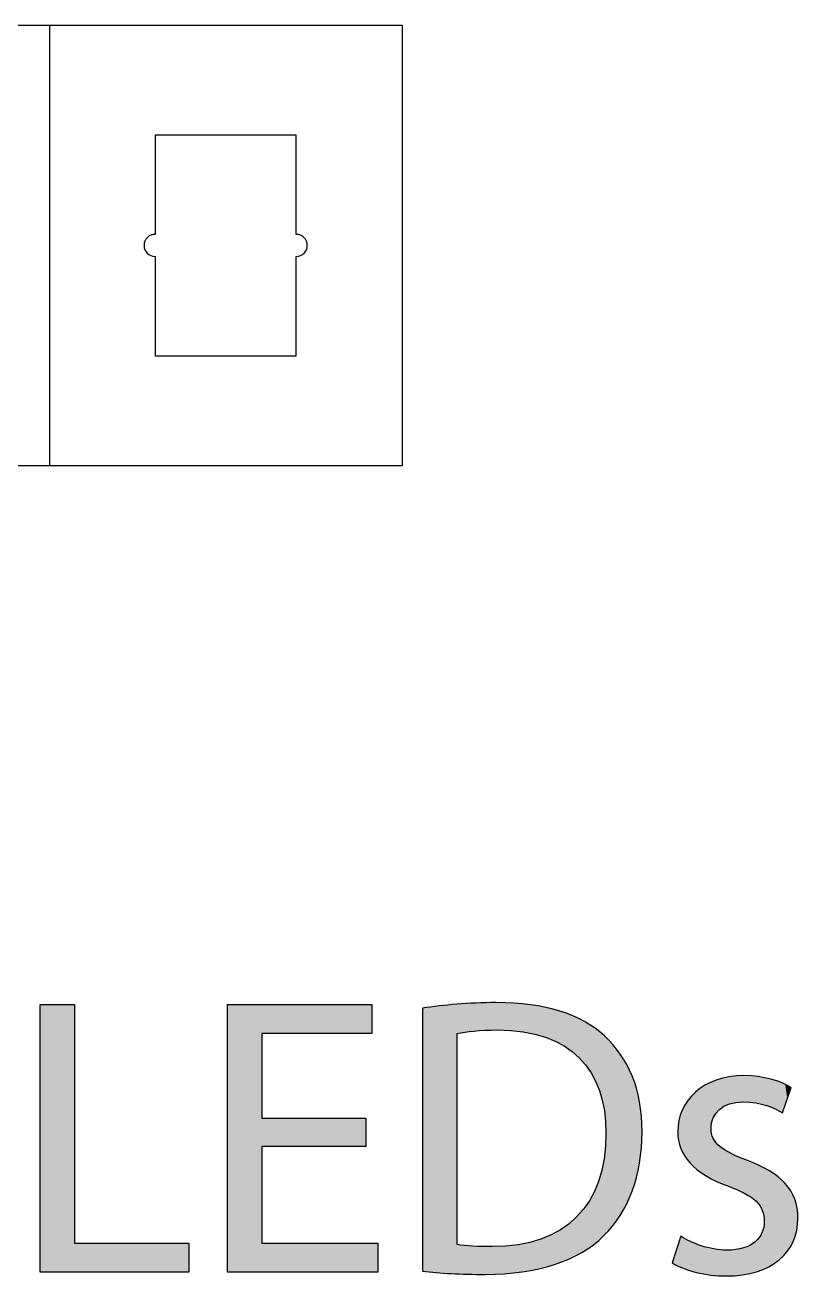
# Model space of a CAD drawing. Extents: x 4 to 601, y -234 to -4.
# Drawn here: x 533.21 to 550.74, y -162.56 to -134.18 of the extents above; entities that cross this region are included whole.
import ezdxf

# ---------------------------------------------------------------- set-up
doc = ezdxf.new("R2010")
doc.units = 0
doc.layers.add('LAYER_1', color=7, linetype='CONTINUOUS')

# ---------------------------------------------------------------- blocks, each defined once
blk = doc.blocks.new('*U13')
at = {"layer": 'LAYER_1', "color": 250, "extrusion": (0, 0, -1)}
for points in [[(-533.547, -162.469), (-533.547, -156.403), (-534.329, -162.469)], [(-534.329, -162.469), (-533.547, -156.403), (-534.329, -156.403)]]:
    blk.add_solid(points, dxfattribs=at)
at = {"layer": 'LAYER_1', "color": 250}
for points in [[(534.329, -162.469), (534.329, -161.812), (536.922, -162.469)], [(536.922, -162.469), (534.329, -161.812), (536.922, -161.812)]]:
    blk.add_solid(points, dxfattribs=at)
blk = doc.blocks.new('*U14')
at = {"layer": 'LAYER_1', "color": 250, "extrusion": (0, 0, -1)}
for points in [[(-537.795, -162.469), (-537.795, -156.403), (-538.577, -162.469)], [(-538.577, -162.469), (-537.795, -156.403), (-538.577, -156.403)], [(-540.935, -157.06), (-540.935, -156.403), (-541.07, -157.06)], [(-541.07, -157.06), (-540.935, -156.403), (-541.07, -156.403)], [(-540.935, -162.469), (-540.935, -161.812), (-541.07, -162.469)], [(-541.07, -162.469), (-540.935, -161.812), (-541.07, -161.812)], [(-541.07, -162.469), (-541.07, -161.812), (-541.205, -162.469)], [(-541.205, -162.469), (-541.07, -161.812), (-541.205, -161.812)]]:
    blk.add_solid(points, dxfattribs=at)
at = {"layer": 'LAYER_1', "color": 250}
for points in [[(538.577, -157.06), (538.577, -156.403), (540.935, -157.06)], [(540.935, -157.06), (538.577, -156.403), (540.935, -156.403)], [(538.577, -159.625), (538.577, -158.977), (540.935, -159.625)], [(540.935, -159.625), (538.577, -158.977), (540.935, -158.977)], [(538.577, -162.469), (538.577, -161.812), (540.935, -162.469)], [(540.935, -162.469), (538.577, -161.812), (540.935, -161.812)]]:
    blk.add_solid(points, dxfattribs=at)
blk = doc.blocks.new('*U15')
at = {"layer": 'LAYER_1', "color": 250}
for points in [[(542.873, -162.504), (542.222, -156.484), (542.873, -156.409)], [(542.222, -162.451), (542.222, -156.484), (542.873, -162.504)], [(543.001, -162.507), (542.873, -156.409), (543.001, -156.394)], [(542.873, -162.504), (542.873, -156.409), (543.001, -162.507)], [(543.001, -162.507), (543.001, -156.394), (543.005, -162.507)], [(543.005, -162.507), (543.001, -156.394), (543.005, -156.394)], [(543.361, -157.007), (543.005, -156.394), (543.361, -156.379)], [(543.39, -157.002), (543.361, -156.379), (543.39, -156.378)], [(543.644, -156.991), (543.39, -156.378), (543.644, -156.368)], [(543.797, -156.984), (543.644, -156.368), (543.797, -156.361)], [(543.888, -156.98), (543.797, -156.361), (543.888, -156.358)], [(543.923, -156.979), (543.923, -156.359), (544.075, -156.984)], [(544.075, -156.984), (544.075, -156.363), (544.102, -156.985)], [(544.102, -156.985), (544.102, -156.364), (544.224, -156.989)], [(544.224, -156.989), (544.224, -156.368), (544.294, -156.997)], [(544.294, -156.997), (544.294, -156.37), (544.389, -157.008)], [(544.389, -157.008), (544.389, -156.379), (544.481, -157.018)], [(544.481, -157.018), (544.481, -156.388), (544.505, -157.021)], [(544.505, -157.021), (544.505, -156.39), (544.657, -157.051)], [(544.657, -157.051), (544.657, -156.405), (544.671, -157.054)], [(544.671, -157.054), (544.671, -156.406), (544.766, -157.072)], [(544.766, -157.072), (544.766, -156.423), (544.862, -157.1)], [(544.862, -157.1), (544.862, -156.439), (544.907, -157.114)], [(544.907, -157.114), (544.907, -156.447), (545.007, -157.143)], [(545.007, -157.143), (545.007, -156.464), (545.019, -157.148)], [(545.019, -157.148), (545.019, -156.466), (545.138, -157.197)], [(545.138, -157.197), (545.138, -156.498), (545.215, -157.228)], [(545.215, -157.228), (545.215, -156.518), (545.229, -157.233)], [(545.229, -157.233), (545.229, -156.521), (545.339, -157.292)], [(545.339, -157.292), (545.339, -156.55), (545.35, -157.299)], [(545.35, -157.299), (545.35, -156.555), (545.431, -157.342)], [(545.431, -157.342), (545.431, -156.584), (545.54, -157.417)], [(545.54, -157.417), (545.54, -156.624), (545.543, -157.42)], [(545.543, -157.42), (545.543, -156.625), (545.613, -157.468)], [(545.613, -157.468), (545.613, -156.651), (545.63, -157.483)], [(545.63, -157.483), (545.63, -156.657), (545.717, -157.56)], [(545.717, -157.56), (545.717, -156.7), (545.776, -157.612)], [(545.776, -157.612), (545.776, -156.729), (545.834, -157.677)], [(545.834, -157.677), (545.834, -156.757), (545.871, -157.718)], [(545.871, -157.718), (545.871, -156.775), (545.895, -157.745)], [(545.895, -157.745), (545.895, -156.787), (545.92, -157.773)], [(545.92, -157.773), (545.92, -156.803), (546.005, -157.894)], [(546.005, -157.894), (546.005, -156.857), (546.044, -157.95)], [(546.044, -157.95), (546.044, -156.882), (546.097, -158.048)], [(546.097, -158.048), (546.097, -156.916), (546.119, -158.088)], [(546.119, -158.088), (546.119, -156.93), (546.133, -158.114)], [(546.133, -158.114), (546.133, -156.939), (546.148, -158.142)], [(546.148, -158.142), (546.148, -156.952), (546.212, -158.299)], [(546.212, -158.299), (546.212, -157.005), (546.233, -158.35)], [(546.233, -158.35), (546.233, -157.022), (546.286, -158.526)], [(546.286, -158.526), (546.286, -157.065), (546.299, -158.571)], [(546.299, -158.571), (546.299, -157.076), (546.327, -158.713)], [(546.327, -158.713), (546.327, -157.099), (546.338, -158.771)], [(546.338, -158.771), (546.338, -157.108), (546.345, -158.804)], [(546.345, -158.804), (546.345, -157.114), (546.345, -158.807)], [(546.345, -158.807), (546.345, -157.115), (546.37, -159.032)], [(546.37, -159.032), (546.37, -157.139), (546.373, -159.057)], [(546.373, -159.057), (546.373, -157.142), (546.38, -159.319)], [(546.38, -161.591), (546.373, -159.542), (546.38, -159.319)], [(546.37, -161.602), (546.345, -159.835), (546.37, -159.618)], [(546.373, -161.599), (546.37, -159.618), (546.373, -159.542)], [(546.327, -161.65), (546.299, -160.097), (546.327, -159.957)], [(546.338, -161.637), (546.327, -159.957), (546.338, -159.9)], [(546.345, -161.63), (546.338, -159.9), (546.345, -159.842)], [(546.345, -161.629), (546.345, -159.842), (546.345, -159.835)], [(546.286, -161.686), (546.233, -160.342), (546.286, -160.165)], [(546.299, -161.674), (546.286, -160.165), (546.299, -160.097)], [(546.148, -161.806), (546.133, -160.607), (546.148, -160.57)], [(546.212, -161.75), (546.148, -160.57), (546.212, -160.412)], [(546.233, -161.731), (546.212, -160.412), (546.233, -160.342)], [(546.005, -161.912), (545.92, -160.976), (546.005, -160.853)], [(546.044, -161.886), (546.005, -160.853), (546.044, -160.781)], [(546.097, -161.85), (546.044, -160.781), (546.097, -160.682)], [(546.119, -161.831), (546.097, -160.682), (546.119, -160.642)], [(546.133, -161.819), (546.119, -160.642), (546.133, -160.607)], [(545.776, -162.055), (545.717, -161.22), (545.776, -161.153)], [(545.834, -162.026), (545.776, -161.153), (545.834, -161.087)], [(545.871, -162.001), (545.834, -161.087), (545.871, -161.046)], [(545.895, -161.985), (545.871, -161.046), (545.895, -161.011)], [(545.92, -161.969), (545.895, -161.011), (545.92, -160.976)], [(545.54, -162.175), (545.431, -161.454), (545.54, -161.378)], [(545.543, -162.174), (545.54, -161.378), (545.543, -161.375)], [(545.613, -162.138), (545.543, -161.375), (545.613, -161.313)], [(545.63, -162.129), (545.613, -161.313), (545.63, -161.297)], [(545.717, -162.085), (545.63, -161.297), (545.717, -161.22)], [(544.907, -162.384), (544.862, -161.735), (544.907, -161.721)], [(545.007, -162.356), (544.907, -161.721), (545.007, -161.68)], [(545.019, -162.353), (545.007, -161.68), (545.019, -161.675)], [(545.138, -162.32), (545.019, -161.675), (545.138, -161.626)], [(545.215, -162.299), (545.138, -161.626), (545.215, -161.584)], [(545.229, -162.294), (545.215, -161.584), (545.229, -161.577)], [(545.339, -162.252), (545.229, -161.577), (545.339, -161.517)], [(545.35, -162.248), (545.339, -161.517), (545.35, -161.51)], [(545.431, -162.217), (545.35, -161.51), (545.431, -161.454)], [(543.005, -162.507), (543.005, -161.848), (543.361, -162.516)], [(543.361, -162.516), (543.361, -161.884), (543.39, -162.517)], [(543.39, -162.517), (543.39, -161.885), (543.644, -162.523)], [(543.888, -162.515), (543.797, -161.893), (543.888, -161.89)], [(543.923, -162.514), (543.888, -161.89), (543.923, -161.888)], [(544.075, -162.509), (543.923, -161.888), (544.075, -161.883)], [(544.102, -162.506), (544.075, -161.883), (544.102, -161.882)], [(544.224, -162.493), (544.102, -161.882), (544.224, -161.868)], [(544.294, -162.486), (544.224, -161.868), (544.294, -161.86)], [(544.389, -162.476), (544.294, -161.86), (544.389, -161.85)], [(544.481, -162.466), (544.389, -161.85), (544.481, -161.831)], [(544.505, -162.462), (544.481, -161.831), (544.505, -161.826)], [(544.657, -162.434), (544.505, -161.826), (544.657, -161.796)], [(544.671, -162.431), (544.657, -161.796), (544.671, -161.792)], [(544.766, -162.414), (544.671, -161.792), (544.766, -161.763)], [(544.862, -162.396), (544.766, -161.763), (544.862, -161.735)]]:
    blk.add_solid(points, dxfattribs=at)
at = {"layer": 'LAYER_1', "color": 250, "extrusion": (0, 0, -1)}
for points in [[(-543.005, -157.06), (-543.005, -156.394), (-543.361, -157.007)], [(-543.361, -157.007), (-543.361, -156.379), (-543.39, -157.002)], [(-543.39, -157.002), (-543.39, -156.378), (-543.644, -156.991)], [(-543.644, -156.991), (-543.644, -156.368), (-543.797, -156.984)], [(-543.797, -156.984), (-543.797, -156.361), (-543.888, -156.98)], [(-543.888, -156.98), (-543.888, -156.358), (-543.923, -156.979)], [(-543.923, -156.979), (-543.888, -156.358), (-543.923, -156.359)], [(-544.075, -156.984), (-543.923, -156.359), (-544.075, -156.363)], [(-544.102, -156.985), (-544.075, -156.363), (-544.102, -156.364)], [(-544.224, -156.989), (-544.102, -156.364), (-544.224, -156.368)], [(-544.294, -156.997), (-544.224, -156.368), (-544.294, -156.37)], [(-544.389, -157.008), (-544.294, -156.37), (-544.389, -156.379)], [(-544.481, -157.018), (-544.389, -156.379), (-544.481, -156.388)], [(-544.505, -157.021), (-544.481, -156.388), (-544.505, -156.39)], [(-544.657, -157.051), (-544.505, -156.39), (-544.657, -156.405)], [(-544.671, -157.054), (-544.657, -156.405), (-544.671, -156.406)], [(-544.766, -157.072), (-544.671, -156.406), (-544.766, -156.423)], [(-544.862, -157.1), (-544.766, -156.423), (-544.862, -156.439)], [(-544.907, -157.114), (-544.862, -156.439), (-544.907, -156.447)], [(-545.007, -157.143), (-544.907, -156.447), (-545.007, -156.464)], [(-545.019, -157.148), (-545.007, -156.464), (-545.019, -156.466)], [(-545.138, -157.197), (-545.019, -156.466), (-545.138, -156.498)], [(-545.215, -157.228), (-545.138, -156.498), (-545.215, -156.518)], [(-545.229, -157.233), (-545.215, -156.518), (-545.229, -156.521)], [(-545.339, -157.292), (-545.229, -156.521), (-545.339, -156.55)], [(-545.35, -157.299), (-545.339, -156.55), (-545.35, -156.555)], [(-545.431, -157.342), (-545.35, -156.555), (-545.431, -156.584)], [(-545.54, -157.417), (-545.431, -156.584), (-545.54, -156.624)], [(-545.543, -157.42), (-545.54, -156.624), (-545.543, -156.625)], [(-545.613, -157.468), (-545.543, -156.625), (-545.613, -156.651)], [(-545.63, -157.483), (-545.613, -156.651), (-545.63, -156.657)], [(-545.717, -157.56), (-545.63, -156.657), (-545.717, -156.7)], [(-545.776, -157.612), (-545.717, -156.7), (-545.776, -156.729)], [(-545.834, -157.677), (-545.776, -156.729), (-545.834, -156.757)], [(-545.871, -157.718), (-545.834, -156.757), (-545.871, -156.775)], [(-545.895, -157.745), (-545.871, -156.775), (-545.895, -156.787)], [(-545.92, -157.773), (-545.895, -156.787), (-545.92, -156.803)], [(-546.005, -157.894), (-545.92, -156.803), (-546.005, -156.857)], [(-546.044, -157.95), (-546.005, -156.857), (-546.044, -156.882)], [(-546.097, -158.048), (-546.044, -156.882), (-546.097, -156.916)], [(-546.119, -158.088), (-546.097, -156.916), (-546.119, -156.93)], [(-546.133, -158.114), (-546.119, -156.93), (-546.133, -156.939)], [(-546.148, -158.142), (-546.133, -156.939), (-546.148, -156.952)], [(-546.212, -158.299), (-546.148, -156.952), (-546.212, -157.005)], [(-546.233, -158.35), (-546.212, -157.005), (-546.233, -157.022)], [(-546.286, -158.526), (-546.233, -157.022), (-546.286, -157.065)], [(-546.299, -158.571), (-546.286, -157.065), (-546.299, -157.076)], [(-546.327, -158.713), (-546.299, -157.076), (-546.327, -157.099)], [(-546.338, -158.771), (-546.327, -157.099), (-546.338, -157.108)], [(-546.345, -158.804), (-546.338, -157.108), (-546.345, -157.114)], [(-546.345, -158.807), (-546.345, -157.114), (-546.345, -157.115)], [(-546.37, -159.032), (-546.345, -157.115), (-546.37, -157.139)], [(-546.373, -159.057), (-546.37, -157.139), (-546.373, -157.142)], [(-546.38, -159.319), (-546.373, -157.142), (-546.38, -157.15)], [(-546.38, -161.591), (-546.38, -157.15), (-546.527, -161.429)], [(-546.527, -161.429), (-546.38, -157.15), (-546.527, -157.3)], [(-546.527, -161.429), (-546.527, -157.3), (-546.536, -161.416)], [(-546.536, -161.416), (-546.527, -157.3), (-546.536, -157.309)], [(-546.536, -161.416), (-546.536, -157.309), (-546.702, -161.185)], [(-546.702, -161.185), (-546.536, -157.309), (-546.702, -157.52)], [(-546.702, -161.185), (-546.702, -157.52), (-546.706, -161.179)], [(-546.706, -161.179), (-546.702, -157.52), (-546.706, -157.525)], [(-546.706, -161.179), (-546.706, -157.525), (-546.852, -160.92)], [(-546.852, -160.92), (-546.706, -157.525), (-546.852, -157.761)], [(-546.852, -160.92), (-546.852, -157.761), (-546.852, -160.919)], [(-546.852, -160.919), (-546.852, -157.761), (-546.852, -157.762)], [(-546.852, -160.919), (-546.852, -157.762), (-546.974, -160.636)], [(-546.974, -160.636), (-546.852, -157.762), (-546.974, -158.021)], [(-546.974, -160.636), (-546.974, -158.021), (-546.976, -160.633)], [(-546.976, -160.633), (-546.974, -158.021), (-546.976, -158.024)], [(-546.976, -160.633), (-546.976, -158.024), (-547.071, -160.33)], [(-547.071, -160.33), (-546.976, -158.024), (-547.071, -158.302)], [(-547.071, -160.33), (-547.071, -158.302), (-547.073, -160.326)], [(-547.073, -160.326), (-547.071, -158.302), (-547.073, -158.308)], [(-547.073, -160.326), (-547.073, -158.308), (-547.142, -160.004)], [(-547.142, -160.004), (-547.073, -158.308), (-547.142, -158.607)], [(-547.142, -160.004), (-547.142, -158.607), (-547.143, -160)], [(-547.143, -160), (-547.142, -158.607), (-547.143, -158.615)], [(-547.143, -160), (-547.143, -158.615), (-547.185, -159.657)], [(-547.185, -159.657), (-547.143, -158.615), (-547.185, -158.937)], [(-547.185, -159.657), (-547.185, -158.937), (-547.185, -159.655)], [(-547.185, -159.655), (-547.185, -158.937), (-547.185, -158.945)], [(-547.185, -159.655), (-547.185, -158.945), (-547.2, -159.292)], [(-546.37, -161.602), (-546.37, -159.618), (-546.373, -161.599)], [(-546.373, -161.599), (-546.373, -159.542), (-546.38, -161.591)], [(-546.327, -161.65), (-546.327, -159.957), (-546.338, -161.637)], [(-546.338, -161.637), (-546.338, -159.9), (-546.345, -161.63)], [(-546.345, -161.629), (-546.345, -159.835), (-546.37, -161.602)], [(-546.345, -161.63), (-546.345, -159.842), (-546.345, -161.629)], [(-546.286, -161.686), (-546.286, -160.165), (-546.299, -161.674)], [(-546.299, -161.674), (-546.299, -160.097), (-546.327, -161.65)], [(-546.148, -161.806), (-546.148, -160.57), (-546.212, -161.75)], [(-546.212, -161.75), (-546.212, -160.412), (-546.233, -161.731)], [(-546.233, -161.731), (-546.233, -160.342), (-546.286, -161.686)], [(-546.005, -161.912), (-546.005, -160.853), (-546.044, -161.886)], [(-546.044, -161.886), (-546.044, -160.781), (-546.097, -161.85)], [(-546.097, -161.85), (-546.097, -160.682), (-546.119, -161.831)], [(-546.119, -161.831), (-546.119, -160.642), (-546.133, -161.819)], [(-546.133, -161.819), (-546.133, -160.607), (-546.148, -161.806)], [(-545.776, -162.055), (-545.776, -161.153), (-545.834, -162.026)], [(-545.834, -162.026), (-545.834, -161.087), (-545.871, -162.001)], [(-545.871, -162.001), (-545.871, -161.046), (-545.895, -161.985)], [(-545.895, -161.985), (-545.895, -161.011), (-545.92, -161.969)], [(-545.92, -161.969), (-545.92, -160.976), (-546.005, -161.912)], [(-545.54, -162.175), (-545.54, -161.378), (-545.543, -162.174)], [(-545.543, -162.174), (-545.543, -161.375), (-545.613, -162.138)], [(-545.613, -162.138), (-545.613, -161.313), (-545.63, -162.129)], [(-545.63, -162.129), (-545.63, -161.297), (-545.717, -162.085)], [(-545.717, -162.085), (-545.717, -161.22), (-545.776, -162.055)], [(-544.907, -162.384), (-544.907, -161.721), (-545.007, -162.356)], [(-545.007, -162.356), (-545.007, -161.68), (-545.019, -162.353)], [(-545.019, -162.353), (-545.019, -161.675), (-545.138, -162.32)], [(-545.138, -162.32), (-545.138, -161.626), (-545.215, -162.299)], [(-545.215, -162.299), (-545.215, -161.584), (-545.229, -162.294)], [(-545.229, -162.294), (-545.229, -161.577), (-545.339, -162.252)], [(-545.339, -162.252), (-545.339, -161.517), (-545.35, -162.248)], [(-545.35, -162.248), (-545.35, -161.51), (-545.431, -162.217)], [(-545.431, -162.217), (-545.431, -161.454), (-545.54, -162.175)], [(-543.361, -162.516), (-543.005, -161.848), (-543.361, -161.884)], [(-543.39, -162.517), (-543.361, -161.884), (-543.39, -161.885)], [(-543.644, -162.523), (-543.39, -161.885), (-543.644, -161.89)], [(-543.644, -162.523), (-543.644, -161.89), (-543.797, -162.518)], [(-543.797, -162.518), (-543.644, -161.89), (-543.797, -161.893)], [(-543.797, -162.518), (-543.797, -161.893), (-543.888, -162.515)], [(-543.888, -162.515), (-543.888, -161.89), (-543.923, -162.514)], [(-543.923, -162.514), (-543.923, -161.888), (-544.075, -162.509)], [(-544.075, -162.509), (-544.075, -161.883), (-544.102, -162.506)], [(-544.102, -162.506), (-544.102, -161.882), (-544.224, -162.493)], [(-544.224, -162.493), (-544.224, -161.868), (-544.294, -162.486)], [(-544.294, -162.486), (-544.294, -161.86), (-544.389, -162.476)], [(-544.389, -162.476), (-544.389, -161.85), (-544.481, -162.466)], [(-544.481, -162.466), (-544.481, -161.831), (-544.505, -162.462)], [(-544.505, -162.462), (-544.505, -161.826), (-544.657, -162.434)], [(-544.657, -162.434), (-544.657, -161.796), (-544.671, -162.431)], [(-544.671, -162.431), (-544.671, -161.792), (-544.766, -162.414)], [(-544.766, -162.414), (-544.766, -161.763), (-544.862, -162.396)], [(-544.862, -162.396), (-544.862, -161.735), (-544.907, -162.384)]]:
    blk.add_solid(points, dxfattribs=at)
blk = doc.blocks.new('*U16')
at = {"layer": 'LAYER_1', "color": 250}
for points in [[(549.161, -158.665), (549.125, -158.054), (549.161, -158.044)], [(549.179, -158.657), (549.161, -158.044), (549.179, -158.04)], [(549.183, -158.655), (549.179, -158.04), (549.183, -158.04)], [(549.225, -158.645), (549.183, -158.04), (549.225, -158.036)], [(549.327, -158.621), (549.225, -158.036), (549.327, -158.028)], [(549.328, -158.62), (549.327, -158.028), (549.328, -158.028)], [(549.474, -158.609), (549.328, -158.028), (549.474, -158.017)], [(549.494, -158.608), (549.474, -158.017), (549.494, -158.015)], [(549.494, -158.608), (549.494, -158.015), (549.5, -158.608)], [(549.5, -158.608), (549.494, -158.015), (549.5, -158.015)], [(549.512, -158.609), (549.5, -158.015), (549.512, -158.014)], [(549.5, -158.608), (549.5, -158.015), (549.512, -158.609)], [(549.512, -158.609), (549.512, -158.014), (549.535, -158.611)], [(549.535, -158.611), (549.535, -158.015), (549.593, -158.616)], [(549.593, -158.616), (549.593, -158.019), (549.646, -158.621)], [(549.646, -158.621), (549.646, -158.023), (549.675, -158.623)], [(549.675, -158.623), (549.675, -158.025), (549.764, -158.631)], [(549.764, -158.631), (549.764, -158.031), (549.78, -158.632)], [(549.78, -158.632), (549.78, -158.032), (549.785, -158.633)], [(549.785, -158.633), (549.785, -158.033), (549.798, -158.637)], [(549.798, -158.637), (549.798, -158.033), (549.831, -158.645)], [(549.831, -158.645), (549.831, -158.036), (549.855, -158.651)], [(549.855, -158.651), (549.855, -158.041), (549.859, -158.652)], [(549.859, -158.652), (549.859, -158.041), (549.869, -158.654)], [(549.869, -158.654), (549.869, -158.043), (549.92, -158.667)], [(548.542, -160.212), (548.453, -158.359), (548.542, -158.293)], [(548.625, -160.27), (548.542, -158.293), (548.625, -158.233)], [(548.542, -160.212), (548.542, -158.293), (548.625, -160.27)], [(548.651, -160.288), (548.625, -158.233), (548.651, -158.221)], [(548.625, -160.27), (548.625, -158.233), (548.651, -160.288)], [(548.758, -160.345), (548.651, -158.221), (548.758, -158.172)], [(548.651, -160.288), (548.651, -158.221), (548.758, -160.345)], [(548.765, -160.349), (548.758, -158.172), (548.765, -158.169)], [(548.758, -160.345), (548.758, -158.172), (548.765, -160.349)], [(548.777, -159.083), (548.765, -158.169), (548.777, -158.163)], [(548.813, -158.972), (548.777, -158.163), (548.813, -158.147)], [(548.777, -159.083), (548.777, -158.163), (548.777, -158.163)], [(548.815, -158.97), (548.813, -158.147), (548.815, -158.146)], [(548.828, -158.948), (548.815, -158.146), (548.828, -158.14)], [(548.872, -158.872), (548.828, -158.14), (548.872, -158.119)], [(548.878, -158.866), (548.872, -158.119), (548.878, -158.117)], [(548.882, -158.861), (548.878, -158.117), (548.882, -158.115)], [(548.887, -158.856), (548.882, -158.115), (548.887, -158.114)], [(548.954, -158.783), (548.887, -158.114), (548.954, -158.097)], [(548.967, -158.775), (548.954, -158.097), (548.967, -158.094)], [(549.058, -158.71), (548.967, -158.094), (549.058, -158.07)], [(549.107, -158.689), (549.058, -158.07), (549.107, -158.058)], [(549.125, -158.681), (549.107, -158.058), (549.125, -158.054)], [(549.92, -158.667), (549.92, -158.054), (549.927, -158.668)], [(549.927, -158.668), (549.927, -158.055), (549.958, -158.676)], [(549.958, -158.676), (549.958, -158.062), (549.96, -158.677)], [(549.96, -158.677), (549.96, -158.062), (549.971, -158.679)], [(549.971, -158.679), (549.971, -158.064), (550.027, -158.693)], [(550.027, -158.693), (550.027, -158.076), (550.077, -158.713)], [(550.077, -158.713), (550.077, -158.086), (550.091, -158.719)], [(550.091, -158.719), (550.091, -158.089), (550.122, -158.731)], [(550.122, -158.731), (550.122, -158.095), (550.231, -158.775)], [(550.231, -158.775), (550.231, -158.132), (550.287, -158.806)], [(550.287, -158.806), (550.287, -158.151), (550.31, -158.818)], [(550.31, -158.818), (550.31, -158.159), (550.375, -158.854)], [(550.375, -158.854), (550.375, -158.181), (550.385, -158.86)], [(550.574, -158.309), (550.494, -158.24), (550.574, -158.28)], [(548.238, -159.93), (548.167, -158.701), (548.238, -158.579)], [(548.287, -159.994), (548.238, -158.579), (548.287, -158.525)], [(548.238, -159.93), (548.238, -158.579), (548.287, -159.994)], [(548.292, -159.999), (548.287, -158.525), (548.292, -158.52)], [(548.287, -159.994), (548.287, -158.525), (548.292, -159.999)], [(548.41, -160.11), (548.292, -158.52), (548.41, -158.39)], [(548.292, -159.999), (548.292, -158.52), (548.41, -160.11)], [(548.431, -160.13), (548.41, -158.39), (548.431, -158.374)], [(548.41, -160.11), (548.41, -158.39), (548.431, -160.13)], [(548.453, -160.15), (548.431, -158.374), (548.453, -158.359)], [(548.431, -160.13), (548.431, -158.374), (548.453, -160.15)], [(548.453, -160.15), (548.453, -158.359), (548.542, -160.212)], [(548.081, -159.669), (548.079, -158.9), (548.081, -158.894)], [(548.112, -159.731), (548.081, -158.894), (548.112, -158.796)], [(548.081, -159.669), (548.081, -158.894), (548.112, -159.731)], [(548.136, -159.778), (548.112, -158.796), (548.136, -158.755)], [(548.112, -159.731), (548.112, -158.796), (548.136, -159.778)], [(548.167, -159.838), (548.136, -158.755), (548.167, -158.701)], [(548.136, -159.778), (548.136, -158.755), (548.167, -159.838)], [(548.167, -159.838), (548.167, -158.701), (548.238, -159.93)], [(548.027, -159.483), (548.009, -159.292), (548.027, -159.122)], [(548.035, -159.514), (548.027, -159.122), (548.035, -159.035)], [(548.027, -159.483), (548.027, -159.122), (548.035, -159.514)], [(548.079, -159.666), (548.035, -159.035), (548.079, -158.9)], [(548.035, -159.514), (548.035, -159.035), (548.079, -159.666)], [(548.079, -159.666), (548.079, -158.9), (548.081, -159.669)], [(548.765, -160.349), (548.765, -159.202), (548.777, -160.355)], [(548.777, -160.355), (548.777, -159.326), (548.777, -160.355)], [(548.777, -160.355), (548.777, -159.328), (548.813, -160.374)], [(548.813, -160.374), (548.813, -159.434), (548.815, -160.375)], [(548.815, -160.375), (548.815, -159.439), (548.828, -160.382)], [(548.828, -160.382), (548.828, -159.459), (548.872, -160.406)], [(548.872, -160.406), (548.872, -159.528), (548.878, -160.408)], [(548.878, -160.408), (548.878, -159.537), (548.882, -160.411)], [(548.882, -160.411), (548.882, -159.541), (548.887, -160.413)], [(548.887, -160.413), (548.887, -159.546), (548.954, -160.441)], [(548.954, -160.441), (548.954, -159.613), (548.967, -160.446)], [(548.967, -160.446), (548.967, -159.625), (549.058, -160.483)], [(549.058, -160.483), (549.058, -159.681), (549.107, -160.503)], [(549.107, -160.503), (549.107, -159.711), (549.125, -160.51)], [(549.125, -160.51), (549.125, -159.722), (549.161, -160.525)], [(549.161, -160.525), (549.161, -159.745), (549.179, -160.533)], [(549.179, -160.533), (549.179, -159.756), (549.183, -160.534)], [(549.183, -160.534), (549.183, -159.758), (549.225, -160.553)], [(549.225, -160.553), (549.225, -159.784), (549.327, -160.597)], [(549.327, -160.597), (549.327, -159.827), (549.328, -160.598)], [(549.328, -160.598), (549.328, -159.828), (549.474, -160.662)], [(549.474, -160.662), (549.474, -159.89), (549.494, -160.67)], [(549.494, -160.67), (549.494, -159.898), (549.5, -160.673)], [(549.5, -160.673), (549.5, -159.9), (549.512, -160.678)], [(549.512, -160.678), (549.512, -159.906), (549.535, -160.688)], [(549.535, -160.688), (549.535, -159.915), (549.593, -160.724)], [(549.593, -160.724), (549.593, -159.94), (549.646, -160.756)], [(549.646, -160.756), (549.646, -159.962), (549.675, -160.774)], [(549.675, -160.774), (549.675, -159.974), (549.764, -160.847)], [(549.764, -160.847), (549.764, -160.012), (549.78, -160.86)], [(549.78, -160.86), (549.78, -160.019), (549.785, -160.865)], [(549.785, -160.865), (549.785, -160.021), (549.798, -160.88)], [(549.798, -160.88), (549.798, -160.027), (549.831, -160.919)], [(549.831, -160.919), (549.831, -160.041), (549.855, -160.947)], [(549.855, -160.947), (549.855, -160.051), (549.859, -160.952)], [(549.859, -160.952), (549.859, -160.053), (549.869, -160.963)], [(549.869, -160.963), (549.869, -160.058), (549.92, -161.059)], [(549.92, -161.059), (549.92, -160.085), (549.927, -161.072)], [(549.927, -161.072), (549.927, -160.088), (549.958, -161.185)], [(549.958, -161.185), (549.958, -160.105), (549.96, -161.192)], [(549.96, -161.192), (549.96, -160.106), (549.971, -161.326)], [(549.96, -162.396), (549.958, -161.457), (549.96, -161.437)], [(549.971, -162.391), (549.96, -161.437), (549.971, -161.326)], [(548.079, -162.357), (548.035, -161.798), (548.079, -161.665)], [(548.081, -162.357), (548.079, -161.665), (548.081, -161.659)], [(548.079, -162.357), (548.079, -161.665), (548.081, -162.357)], [(548.081, -162.357), (548.081, -161.659), (548.112, -162.373)], [(548.112, -162.373), (548.112, -161.676), (548.136, -162.384)], [(548.136, -162.384), (548.136, -161.69), (548.167, -162.394)], [(548.167, -162.394), (548.167, -161.707), (548.238, -162.417)], [(549.831, -162.449), (549.798, -161.749), (549.831, -161.714)], [(549.855, -162.439), (549.831, -161.714), (549.855, -161.689)], [(549.859, -162.437), (549.855, -161.689), (549.859, -161.682)], [(549.869, -162.433), (549.859, -161.682), (549.869, -161.665)], [(549.92, -162.413), (549.869, -161.665), (549.92, -161.579)], [(549.927, -162.41), (549.92, -161.579), (549.927, -161.557)], [(549.958, -162.397), (549.927, -161.557), (549.958, -161.457)], [(548.009, -162.323), (547.883, -162.262), (548.009, -161.878)], [(548.027, -162.331), (548.009, -161.878), (548.027, -161.825)], [(548.009, -162.323), (548.009, -161.878), (548.027, -162.331)], [(548.035, -162.336), (548.027, -161.825), (548.035, -161.798)], [(548.027, -162.331), (548.027, -161.825), (548.035, -162.336)], [(548.035, -162.336), (548.035, -161.798), (548.079, -162.357)], [(548.238, -162.417), (548.238, -161.746), (548.287, -162.432)], [(548.287, -162.432), (548.287, -161.773), (548.292, -162.434)], [(548.292, -162.434), (548.292, -161.774), (548.41, -162.471)], [(548.41, -162.471), (548.41, -161.821), (548.431, -162.478)], [(548.431, -162.478), (548.431, -161.83), (548.453, -162.482)], [(548.453, -162.482), (548.453, -161.838), (548.542, -162.498)], [(548.542, -162.498), (548.542, -161.874), (548.625, -162.514)], [(548.625, -162.514), (548.625, -161.895), (548.651, -162.518)], [(548.651, -162.518), (548.651, -161.901), (548.758, -162.538)], [(548.758, -162.538), (548.758, -161.928), (548.765, -162.538)], [(548.765, -162.538), (548.765, -161.93), (548.777, -162.539)], [(548.777, -162.539), (548.777, -161.933), (548.777, -162.539)], [(548.777, -162.539), (548.777, -161.933), (548.813, -162.541)], [(548.813, -162.541), (548.813, -161.943), (548.815, -162.541)], [(548.815, -162.541), (548.815, -161.943), (548.828, -162.542)], [(548.828, -162.542), (548.828, -161.946), (548.872, -162.545)], [(548.872, -162.545), (548.872, -161.95), (548.878, -162.545)], [(548.878, -162.545), (548.878, -161.951), (548.882, -162.545)], [(548.882, -162.545), (548.882, -161.951), (548.887, -162.546)], [(548.887, -162.546), (548.887, -161.952), (548.954, -162.55)], [(548.954, -162.55), (548.954, -161.958), (548.967, -162.55)], [(548.967, -162.55), (548.967, -161.959), (549.058, -162.556)], [(549.058, -162.556), (549.058, -161.968), (549.107, -162.559)], [(549.161, -162.555), (549.125, -161.974), (549.161, -161.972)], [(549.179, -162.554), (549.161, -161.972), (549.179, -161.97)], [(549.183, -162.554), (549.179, -161.97), (549.183, -161.97)], [(549.225, -162.551), (549.183, -161.97), (549.225, -161.967)], [(549.327, -162.544), (549.225, -161.967), (549.327, -161.961)], [(549.328, -162.544), (549.327, -161.961), (549.328, -161.96)], [(549.474, -162.534), (549.328, -161.96), (549.474, -161.929)], [(549.494, -162.53), (549.474, -161.929), (549.494, -161.925)], [(549.5, -162.528), (549.494, -161.925), (549.5, -161.923)], [(549.512, -162.526), (549.5, -161.923), (549.512, -161.918)], [(549.535, -162.521), (549.512, -161.918), (549.535, -161.909)], [(549.593, -162.508), (549.535, -161.909), (549.593, -161.885)], [(549.646, -162.496), (549.593, -161.885), (549.646, -161.864)], [(549.675, -162.49), (549.646, -161.864), (549.675, -161.845)], [(549.764, -162.47), (549.675, -161.845), (549.764, -161.785)], [(549.78, -162.467), (549.764, -161.785), (549.78, -161.768)], [(549.785, -162.465), (549.78, -161.768), (549.785, -161.762)], [(549.798, -162.463), (549.785, -161.762), (549.798, -161.749)]]:
    blk.add_solid(points, dxfattribs=at)
at = {"layer": 'LAYER_1', "color": 250, "extrusion": (0, 0, -1)}
for points in [[(-549.161, -158.665), (-549.161, -158.044), (-549.179, -158.657)], [(-549.179, -158.657), (-549.179, -158.04), (-549.183, -158.655)], [(-549.183, -158.655), (-549.183, -158.04), (-549.225, -158.645)], [(-549.225, -158.645), (-549.225, -158.036), (-549.327, -158.621)], [(-549.327, -158.621), (-549.327, -158.028), (-549.328, -158.62)], [(-549.328, -158.62), (-549.328, -158.028), (-549.474, -158.609)], [(-549.474, -158.609), (-549.474, -158.017), (-549.494, -158.608)], [(-549.535, -158.611), (-549.512, -158.014), (-549.535, -158.015)], [(-549.593, -158.616), (-549.535, -158.015), (-549.593, -158.019)], [(-549.646, -158.621), (-549.593, -158.019), (-549.646, -158.023)], [(-549.675, -158.623), (-549.646, -158.023), (-549.675, -158.025)], [(-549.764, -158.631), (-549.675, -158.025), (-549.764, -158.031)], [(-549.78, -158.632), (-549.764, -158.031), (-549.78, -158.032)], [(-549.785, -158.633), (-549.78, -158.032), (-549.785, -158.033)], [(-549.798, -158.637), (-549.785, -158.033), (-549.798, -158.033)], [(-549.831, -158.645), (-549.798, -158.033), (-549.831, -158.036)], [(-549.855, -158.651), (-549.831, -158.036), (-549.855, -158.041)], [(-549.859, -158.652), (-549.855, -158.041), (-549.859, -158.041)], [(-549.869, -158.654), (-549.859, -158.041), (-549.869, -158.043)], [(-549.92, -158.667), (-549.869, -158.043), (-549.92, -158.054)], [(-548.765, -159.202), (-548.765, -158.169), (-548.777, -159.083)], [(-548.777, -159.083), (-548.777, -158.163), (-548.777, -159.083)], [(-548.777, -159.083), (-548.777, -158.163), (-548.813, -158.972)], [(-548.813, -158.972), (-548.813, -158.147), (-548.815, -158.97)], [(-548.815, -158.97), (-548.815, -158.146), (-548.828, -158.948)], [(-548.828, -158.948), (-548.828, -158.14), (-548.872, -158.872)], [(-548.872, -158.872), (-548.872, -158.119), (-548.878, -158.866)], [(-548.878, -158.866), (-548.878, -158.117), (-548.882, -158.861)], [(-548.882, -158.861), (-548.882, -158.115), (-548.887, -158.856)], [(-548.887, -158.856), (-548.887, -158.114), (-548.954, -158.783)], [(-548.954, -158.783), (-548.954, -158.097), (-548.967, -158.775)], [(-548.967, -158.775), (-548.967, -158.094), (-549.058, -158.71)], [(-549.058, -158.71), (-549.058, -158.07), (-549.107, -158.689)], [(-549.107, -158.689), (-549.107, -158.058), (-549.125, -158.681)], [(-549.125, -158.681), (-549.125, -158.054), (-549.161, -158.665)], [(-549.927, -158.668), (-549.92, -158.054), (-549.927, -158.055)], [(-549.958, -158.676), (-549.927, -158.055), (-549.958, -158.062)], [(-549.96, -158.677), (-549.958, -158.062), (-549.96, -158.062)], [(-549.971, -158.679), (-549.96, -158.062), (-549.971, -158.064)], [(-550.027, -158.693), (-549.971, -158.064), (-550.027, -158.076)], [(-550.077, -158.713), (-550.027, -158.076), (-550.077, -158.086)], [(-550.091, -158.719), (-550.077, -158.086), (-550.091, -158.089)], [(-550.122, -158.731), (-550.091, -158.089), (-550.122, -158.095)], [(-550.231, -158.775), (-550.122, -158.095), (-550.231, -158.132)], [(-550.287, -158.806), (-550.231, -158.132), (-550.287, -158.151)], [(-550.31, -158.818), (-550.287, -158.151), (-550.31, -158.159)], [(-550.375, -158.854), (-550.31, -158.159), (-550.375, -158.181)], [(-550.385, -158.86), (-550.375, -158.181), (-550.385, -158.186)], [(-550.385, -158.86), (-550.385, -158.186), (-550.448, -158.676)], [(-550.448, -158.676), (-550.385, -158.186), (-550.448, -158.217)], [(-550.448, -158.676), (-550.448, -158.217), (-550.494, -158.543)], [(-550.494, -158.543), (-550.448, -158.217), (-550.494, -158.24)], [(-550.494, -158.543), (-550.494, -158.24), (-550.574, -158.309)], [(-550.574, -158.309), (-550.574, -158.28), (-550.583, -158.284)], [(-548.777, -160.355), (-548.765, -159.202), (-548.777, -159.326)], [(-548.777, -160.355), (-548.777, -159.326), (-548.777, -159.328)], [(-548.813, -160.374), (-548.777, -159.328), (-548.813, -159.434)], [(-548.815, -160.375), (-548.813, -159.434), (-548.815, -159.439)], [(-548.828, -160.382), (-548.815, -159.439), (-548.828, -159.459)], [(-548.872, -160.406), (-548.828, -159.459), (-548.872, -159.528)], [(-548.878, -160.408), (-548.872, -159.528), (-548.878, -159.537)], [(-548.882, -160.411), (-548.878, -159.537), (-548.882, -159.541)], [(-548.887, -160.413), (-548.882, -159.541), (-548.887, -159.546)], [(-548.954, -160.441), (-548.887, -159.546), (-548.954, -159.613)], [(-548.967, -160.446), (-548.954, -159.613), (-548.967, -159.625)], [(-549.058, -160.483), (-548.967, -159.625), (-549.058, -159.681)], [(-549.107, -160.503), (-549.058, -159.681), (-549.107, -159.711)], [(-549.125, -160.51), (-549.107, -159.711), (-549.125, -159.722)], [(-549.161, -160.525), (-549.125, -159.722), (-549.161, -159.745)], [(-549.179, -160.533), (-549.161, -159.745), (-549.179, -159.756)], [(-549.183, -160.534), (-549.179, -159.756), (-549.183, -159.758)], [(-549.225, -160.553), (-549.183, -159.758), (-549.225, -159.784)], [(-549.327, -160.597), (-549.225, -159.784), (-549.327, -159.827)], [(-549.328, -160.598), (-549.327, -159.827), (-549.328, -159.828)], [(-549.474, -160.662), (-549.328, -159.828), (-549.474, -159.89)], [(-549.494, -160.67), (-549.474, -159.89), (-549.494, -159.898)], [(-549.5, -160.673), (-549.494, -159.898), (-549.5, -159.9)], [(-549.512, -160.678), (-549.5, -159.9), (-549.512, -159.906)], [(-549.535, -160.688), (-549.512, -159.906), (-549.535, -159.915)], [(-549.593, -160.724), (-549.535, -159.915), (-549.593, -159.94)], [(-549.646, -160.756), (-549.593, -159.94), (-549.646, -159.962)], [(-549.675, -160.774), (-549.646, -159.962), (-549.675, -159.974)], [(-549.764, -160.847), (-549.675, -159.974), (-549.764, -160.012)], [(-549.78, -160.86), (-549.764, -160.012), (-549.78, -160.019)], [(-549.785, -160.865), (-549.78, -160.019), (-549.785, -160.021)], [(-549.798, -160.88), (-549.785, -160.021), (-549.798, -160.027)], [(-549.831, -160.919), (-549.798, -160.027), (-549.831, -160.041)], [(-549.855, -160.947), (-549.831, -160.041), (-549.855, -160.051)], [(-549.859, -160.952), (-549.855, -160.051), (-549.859, -160.053)], [(-549.869, -160.963), (-549.859, -160.053), (-549.869, -160.058)], [(-549.92, -161.059), (-549.869, -160.058), (-549.92, -160.085)], [(-549.927, -161.072), (-549.92, -160.085), (-549.927, -160.088)], [(-549.958, -161.185), (-549.927, -160.088), (-549.958, -160.105)], [(-549.96, -161.192), (-549.958, -160.105), (-549.96, -160.106)], [(-549.971, -161.326), (-549.96, -160.106), (-549.971, -160.112)], [(-549.971, -162.391), (-549.971, -160.112), (-550.027, -162.368)], [(-550.027, -162.368), (-549.971, -160.112), (-550.027, -160.142)], [(-550.027, -162.368), (-550.027, -160.142), (-550.077, -162.348)], [(-550.077, -162.348), (-550.027, -160.142), (-550.077, -160.168)], [(-550.077, -162.348), (-550.077, -160.168), (-550.091, -162.339)], [(-550.091, -162.339), (-550.077, -160.168), (-550.091, -160.176)], [(-550.091, -162.339), (-550.091, -160.176), (-550.122, -162.318)], [(-550.122, -162.318), (-550.091, -160.176), (-550.122, -160.197)], [(-550.122, -162.318), (-550.122, -160.197), (-550.231, -162.246)], [(-550.231, -162.246), (-550.122, -160.197), (-550.231, -160.272)], [(-550.231, -162.246), (-550.231, -160.272), (-550.287, -162.208)], [(-550.287, -162.208), (-550.231, -160.272), (-550.287, -160.311)], [(-550.287, -162.208), (-550.287, -160.311), (-550.31, -162.193)], [(-550.31, -162.193), (-550.287, -160.311), (-550.31, -160.332)], [(-550.31, -162.193), (-550.31, -160.332), (-550.375, -162.126)], [(-550.375, -162.126), (-550.31, -160.332), (-550.375, -160.394)], [(-550.375, -162.126), (-550.375, -160.394), (-550.385, -162.115)], [(-550.385, -162.115), (-550.375, -160.394), (-550.385, -160.403)], [(-550.385, -162.115), (-550.385, -160.403), (-550.448, -162.05)], [(-550.448, -162.05), (-550.385, -160.403), (-550.448, -160.462)], [(-550.448, -162.05), (-550.448, -160.462), (-550.494, -162.003)], [(-550.494, -162.003), (-550.448, -160.462), (-550.494, -160.522)], [(-550.494, -162.003), (-550.494, -160.522), (-550.574, -161.869)], [(-550.574, -161.869), (-550.494, -160.522), (-550.574, -160.629)], [(-550.574, -161.869), (-550.574, -160.629), (-550.583, -161.855)], [(-550.583, -161.855), (-550.574, -160.629), (-550.583, -160.647)], [(-550.583, -161.855), (-550.583, -160.647), (-550.627, -161.781)], [(-550.627, -161.781), (-550.583, -160.647), (-550.627, -160.74)], [(-550.627, -161.781), (-550.627, -160.74), (-550.664, -161.667)], [(-550.664, -161.667), (-550.627, -160.74), (-550.664, -160.816)], [(-550.664, -161.667), (-550.664, -160.816), (-550.709, -161.53)], [(-550.709, -161.53), (-550.664, -160.816), (-550.709, -160.987)], [(-550.709, -161.53), (-550.709, -160.987), (-550.718, -161.435)], [(-550.718, -161.435), (-550.709, -160.987), (-550.718, -161.023)], [(-550.718, -161.435), (-550.718, -161.023), (-550.736, -161.254)], [(-549.96, -162.396), (-549.96, -161.437), (-549.971, -162.391)], [(-548.112, -162.373), (-548.081, -161.659), (-548.112, -161.676)], [(-548.136, -162.384), (-548.112, -161.676), (-548.136, -161.69)], [(-548.167, -162.394), (-548.136, -161.69), (-548.167, -161.707)], [(-548.238, -162.417), (-548.167, -161.707), (-548.238, -161.746)], [(-549.831, -162.449), (-549.831, -161.714), (-549.855, -162.439)], [(-549.855, -162.439), (-549.855, -161.689), (-549.859, -162.437)], [(-549.859, -162.437), (-549.859, -161.682), (-549.869, -162.433)], [(-549.869, -162.433), (-549.869, -161.665), (-549.92, -162.413)], [(-549.92, -162.413), (-549.92, -161.579), (-549.927, -162.41)], [(-549.927, -162.41), (-549.927, -161.557), (-549.958, -162.397)], [(-549.958, -162.397), (-549.958, -161.457), (-549.96, -162.396)], [(-548.287, -162.432), (-548.238, -161.746), (-548.287, -161.773)], [(-548.292, -162.434), (-548.287, -161.773), (-548.292, -161.774)], [(-548.41, -162.471), (-548.292, -161.774), (-548.41, -161.821)], [(-548.431, -162.478), (-548.41, -161.821), (-548.431, -161.83)], [(-548.453, -162.482), (-548.431, -161.83), (-548.453, -161.838)], [(-548.542, -162.498), (-548.453, -161.838), (-548.542, -161.874)], [(-548.625, -162.514), (-548.542, -161.874), (-548.625, -161.895)], [(-548.651, -162.518), (-548.625, -161.895), (-548.651, -161.901)], [(-548.758, -162.538), (-548.651, -161.901), (-548.758, -161.928)], [(-548.765, -162.538), (-548.758, -161.928), (-548.765, -161.93)], [(-548.777, -162.539), (-548.765, -161.93), (-548.777, -161.933)], [(-548.777, -162.539), (-548.777, -161.933), (-548.777, -161.933)], [(-548.813, -162.541), (-548.777, -161.933), (-548.813, -161.943)], [(-548.815, -162.541), (-548.813, -161.943), (-548.815, -161.943)], [(-548.828, -162.542), (-548.815, -161.943), (-548.828, -161.946)], [(-548.872, -162.545), (-548.828, -161.946), (-548.872, -161.95)], [(-548.878, -162.545), (-548.872, -161.95), (-548.878, -161.951)], [(-548.882, -162.545), (-548.878, -161.951), (-548.882, -161.951)], [(-548.887, -162.546), (-548.882, -161.951), (-548.887, -161.952)], [(-548.954, -162.55), (-548.887, -161.952), (-548.954, -161.958)], [(-548.967, -162.55), (-548.954, -161.958), (-548.967, -161.959)], [(-549.058, -162.556), (-548.967, -161.959), (-549.058, -161.968)], [(-549.107, -162.559), (-549.058, -161.968), (-549.107, -161.972)], [(-549.107, -162.559), (-549.107, -161.972), (-549.125, -162.558)], [(-549.125, -162.558), (-549.107, -161.972), (-549.125, -161.974)], [(-549.125, -162.558), (-549.125, -161.974), (-549.161, -162.555)], [(-549.161, -162.555), (-549.161, -161.972), (-549.179, -162.554)], [(-549.179, -162.554), (-549.179, -161.97), (-549.183, -162.554)], [(-549.183, -162.554), (-549.183, -161.97), (-549.225, -162.551)], [(-549.225, -162.551), (-549.225, -161.967), (-549.327, -162.544)], [(-549.327, -162.544), (-549.327, -161.961), (-549.328, -162.544)], [(-549.328, -162.544), (-549.328, -161.96), (-549.474, -162.534)], [(-549.474, -162.534), (-549.474, -161.929), (-549.494, -162.53)], [(-549.494, -162.53), (-549.494, -161.925), (-549.5, -162.528)], [(-549.5, -162.528), (-549.5, -161.923), (-549.512, -162.526)], [(-549.512, -162.526), (-549.512, -161.918), (-549.535, -162.521)], [(-549.535, -162.521), (-549.535, -161.909), (-549.593, -162.508)], [(-549.593, -162.508), (-549.593, -161.885), (-549.646, -162.496)], [(-549.646, -162.496), (-549.646, -161.864), (-549.675, -162.49)], [(-549.675, -162.49), (-549.675, -161.845), (-549.764, -162.47)], [(-549.764, -162.47), (-549.764, -161.785), (-549.78, -162.467)], [(-549.78, -162.467), (-549.78, -161.768), (-549.785, -162.465)], [(-549.785, -162.465), (-549.785, -161.762), (-549.798, -162.463)], [(-549.798, -162.463), (-549.798, -161.749), (-549.831, -162.449)]]:
    blk.add_solid(points, dxfattribs=at)
blk = doc.blocks.new('BLOCK_3')
at = {"layer": 'LAYER_1'}
for points in [[(533.547, -156.403), (534.329, -156.403), (534.329, -161.812), (536.922, -161.812), (536.922, -162.469), (533.547, -162.469), (533.547, -156.403)], [(540.935, -159.625), (538.577, -159.625), (538.577, -161.812), (541.205, -161.812), (541.205, -162.469), (537.795, -162.469), (537.795, -156.403), (541.07, -156.403), (541.07, -157.06), (538.577, -157.06), (538.577, -158.977), (540.935, -158.977), (540.935, -159.625)]]:
    blk.add_lwpolyline(points, dxfattribs=at)
for points, knots in [([(542.222, -156.484), (542.699, -156.412), (543.266, -156.358), (543.888, -156.358), (545.012, -156.358), (545.813, -156.619), (546.345, -157.114), (546.884, -157.609), (547.2, -158.311), (547.2, -159.292), (547.2, -160.282), (546.893, -161.092), (546.327, -161.65), (545.76, -162.217), (544.823, -162.523), (543.644, -162.523), (543.086, -162.523), (542.618, -162.496), (542.222, -162.451), (542.222, -162.451), (542.222, -156.484), (542.222, -156.484)], [0, 0, 0, 0, 1, 1, 1, 2, 2, 2, 3, 3, 3, 4, 4, 4, 5, 5, 5, 6, 6, 6, 7, 7, 7, 7]), ([(543.005, -161.848), (543.203, -161.884), (543.491, -161.893), (543.797, -161.893), (545.472, -161.893), (546.38, -160.957), (546.38, -159.319), (546.389, -157.888), (545.579, -156.979), (543.923, -156.979), (543.518, -156.979), (543.212, -157.015), (543.005, -157.06), (543.005, -157.06), (543.005, -161.848), (543.005, -161.848)], [0, 0, 0, 0, 1, 1, 1, 2, 2, 2, 3, 3, 3, 4, 4, 4, 5, 5, 5, 5]), ([(548.081, -161.659), (548.315, -161.812), (548.729, -161.974), (549.125, -161.974), (549.701, -161.974), (549.971, -161.686), (549.971, -161.326), (549.971, -160.948), (549.746, -160.741), (549.161, -160.525), (548.378, -160.246), (548.009, -159.814), (548.009, -159.292), (548.009, -158.59), (548.576, -158.014), (549.512, -158.014), (549.953, -158.014), (550.34, -158.14), (550.583, -158.284), (550.583, -158.284), (550.385, -158.86), (550.385, -158.86), (550.214, -158.752), (549.899, -158.608), (549.494, -158.608), (549.026, -158.608), (548.765, -158.878), (548.765, -159.202), (548.765, -159.562), (549.026, -159.724), (549.593, -159.94), (550.349, -160.228), (550.736, -160.606), (550.736, -161.254), (550.736, -162.019), (550.142, -162.559), (549.107, -162.559), (548.63, -162.559), (548.189, -162.442), (547.883, -162.262), (547.883, -162.262), (548.081, -161.659), (548.081, -161.659)], [0, 0, 0, 0, 1, 1, 1, 2, 2, 2, 3, 3, 3, 4, 4, 4, 5, 5, 5, 6, 6, 6, 7, 7, 7, 8, 8, 8, 9, 9, 9, 10, 10, 10, 11, 11, 11, 12, 12, 12, 13, 13, 13, 14, 14, 14, 14])]:
    blk.add_open_spline(points, degree=3, knots=knots, dxfattribs=at)
at = {"layer": 'LAYER_1', "color": 250}
for name in ['*U13', '*U14', '*U15', '*U16']:
    blk.add_blockref(name, (0, 0), dxfattribs=at)

msp = doc.modelspace()

# ---------------------------------------------------------------- linework, layer by layer
at = {"layer": 'LAYER_1'}
for points in [[(533.758, -144.184), (525.757, -144.184), (525.757, -134.184), (533.758, -134.184), (533.758, -144.184)], [(533.758, -134.184), (541.758, -134.184), (541.758, -144.184), (533.758, -144.184)]]:
    msp.add_lwpolyline(points, dxfattribs=at)
msp.add_open_spline([(536.158, -138.934), (536.158, -138.934), (536.158, -136.683), (536.158, -136.683), (536.158, -136.683), (539.358, -136.683), (539.358, -136.683), (539.358, -136.683), (539.358, -138.934), (539.358, -138.934), (539.499, -138.934), (539.608, -139.047), (539.608, -139.185), (539.608, -139.322), (539.499, -139.435), (539.358, -139.435), (539.358, -139.435), (539.358, -141.686), (539.358, -141.686), (539.358, -141.686), (536.158, -141.686), (536.158, -141.686), (536.158, -141.686), (536.158, -139.435), (536.158, -139.435), (536.02, -139.435), (535.904, -139.322), (535.904, -139.185), (535.904, -139.047), (536.02, -138.934), (536.158, -138.934)], degree=3, knots=[0, 0, 0, 0, 1, 1, 1, 2, 2, 2, 3, 3, 3, 4, 4, 4, 5, 5, 5, 6, 6, 6, 7, 7, 7, 8, 8, 8, 9, 9, 9, 10, 10, 10, 10], dxfattribs=at)

# ---------------------------------------------------------------- block references
msp.add_blockref('BLOCK_3', (0, 0), dxfattribs=at)

doc.saveas('drawing.dxf')
